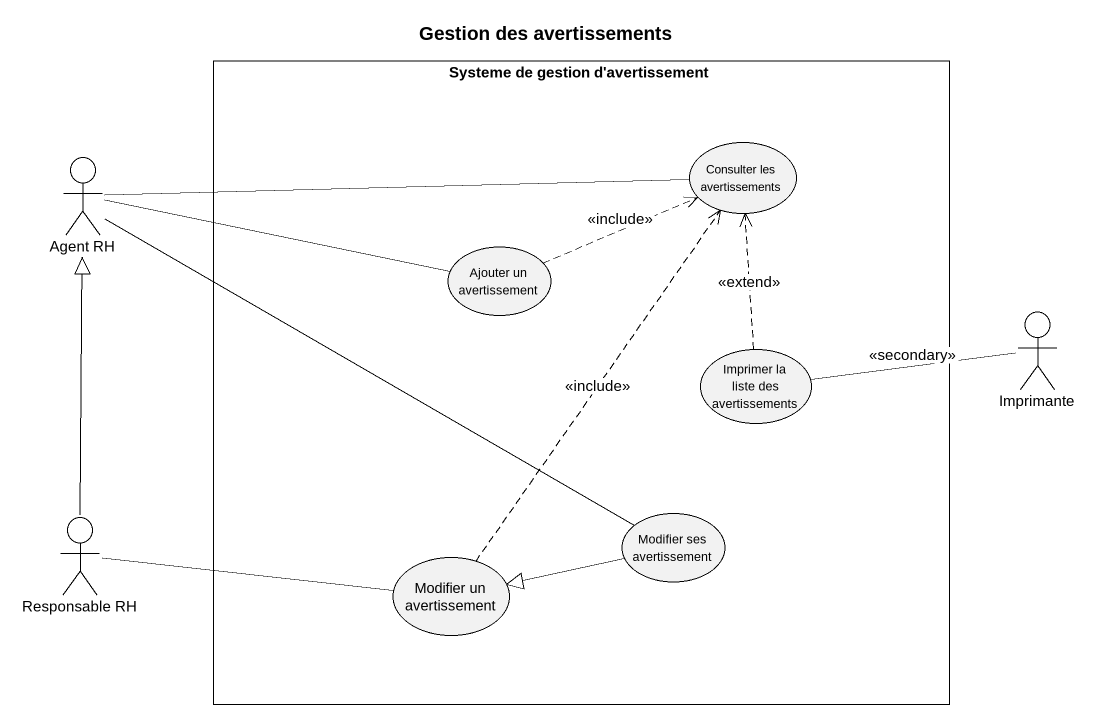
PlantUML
@startuml
title Gestion des avertissements
rectangle "Systeme de gestion d'avertissement" as Systeme_de_gestion_d {
  usecase "Consulter les avertissements" as Consulter_les_avertissements
  usecase "Ajouter un avertissement" as Ajouter_un_avertissement
  usecase "Imprimer la liste des avertissements" as Imprimer_la_liste_des
  usecase "Modifier ses avertissement" as Modifier_ses_avertissement
  usecase "Modifier un avertissement" as Modifier_un_avertissement
}
actor "Agent RH" as Agent_RH
actor Imprimante
actor "Responsable RH" as Responsable_RH
Agent_RH -right- Consulter_les_avertissements
Agent_RH -right- Ajouter_un_avertissement
Agent_RH -right- Modifier_ses_avertissement
Ajouter_un_avertissement .right.> Consulter_les_avertissements : <<include>>
Imprimer_la_liste_des .up.> Consulter_les_avertissements : <<extend>>
Imprimer_la_liste_des -right- Imprimante : <<secondary>>
Responsable_RH -up-|> Agent_RH
Responsable_RH -right- Modifier_un_avertissement
Modifier_ses_avertissement -left-|> Modifier_un_avertissement
Modifier_un_avertissement .up.> Consulter_les_avertissements : <<include>>
@enduml
